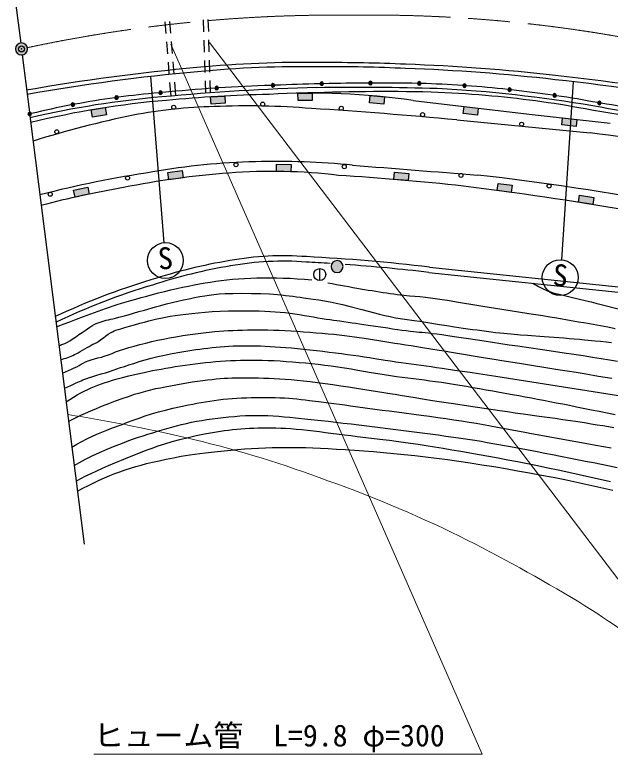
# Model space of a CAD drawing. Units: millimetres, scale not verified. Extents: x 40000 to 680000, y 20000 to 380000.
# Drawn here: x 65014 to 114855, y 249780 to 311636 of the extents above; entities that cross this region are included whole.
import ezdxf
from ezdxf.enums import TextEntityAlignment as Align

# ---------------------------------------------------------------- set-up
doc = ezdxf.new("R2010")
doc.units = ezdxf.units.MM
doc.header["$LTSCALE"] = 1000
doc.header["$PDMODE"] = 32
doc.header["$PDSIZE"] = 500
doc.linetypes.add('CHAIN', pattern=[18.5, 12, -1.5, 3.5, -1.5])
for name, color, linetype, lineweight in [('M-BGD', 7, 'Continuous', 25), ('M-BMK', 2, 'CHAIN', 13), ('M-BMK-SRVR', 3, 'Continuous', 25), ('M-STR-HTXT', 7, 'Continuous', 13), ('M-STR-STRC', 7, 'Continuous', 25)]:
    doc.layers.add(name, color=color, linetype=linetype, lineweight=lineweight)
doc.layers.add('M-OTRS', color=6, linetype='Continuous')
doc.styles.add('ＭＳ ゴシック', font='')
doc.styles.get('ＭＳ ゴシック').set_extended_font_data('MS Gothic')

msp = doc.modelspace()

# ---------------------------------------------------------------- hatches: boundary and pattern name
at = {"layer": 'M-BGD'}
for points in [[(82065, 305504, 0.41421), (81915, 305654, 0.41421), (81765, 305504, 1)], [(86775, 305733, 1), (86475, 305733, 1)], [(90854, 305869, 1), (90554, 305869, 1)], [(94936, 305923, 0.41422), (94786, 306073, 0.41422), (94636, 305923, 0.41421), (94786, 305773, 0.41421)], [(99018, 305895, 1), (98718, 305895, 1)], [(102808, 305707, 1), (102508, 305707, 1)], [(77366, 305117, 1), (77066, 305117, 1)], [(88717, 305070), (89917, 305079), (89915, 304479), (88727, 304470)], [(106588, 305371, 0.41421), (106438, 305521, 0.41421), (106288, 305371, 1)], [(110352, 304889, 1), (110052, 304889, 1)], [(73686, 304715, 0.41421), (73536, 304865, 0.41421), (73386, 304715, 0.41422), (73536, 304565, 0.41422)], [(81401, 304767), (82599, 304837), (82631, 304238), (81439, 304168)], [(94760, 304876), (95955, 304766), (95894, 304169), (94711, 304278)], [(114094, 304259, 1), (113794, 304259, 1)], [(70032, 304121, 1), (69732, 304121, 0.41421), (69882, 303971, 0.41421)], [(71407, 303672), (72592, 303866), (72684, 303273), (71509, 303081)], [(102620, 303967), (103812, 303827), (103742, 303231), (102550, 303372)], [(66415, 303337, 0.41421), (66265, 303487, 0.41421), (66115, 303337, 1)], [(110867, 303015), (112060, 302884), (111994, 302287), (110801, 302419)], [(88126, 298510), (86927, 298536), (86932, 299136), (88147, 299109)], [(79103, 298004), (77914, 297840), (77827, 298433), (79026, 298599)], [(97935, 297763), (96739, 297865), (96788, 298463), (97987, 298361)], [(106575, 296779), (105386, 296941), (105466, 297536), (106657, 297373)], [(71241, 296637), (70068, 296384), (69937, 296969), (71119, 297224)], [(113389, 295760), (112204, 295948), (112297, 296541), (113485, 296352)], [(92488, 290576, 0.41421), (91988, 291076, 0.41421), (91488, 290576, 0.41421), (91988, 290076, 0.41421)]]:
    msp.add_hatch(color=256, dxfattribs=at).paths.add_polyline_path(points)
at = {"layer": 'M-BMK-SRVR'}
msp.add_hatch(color=256, dxfattribs=at).paths.add_polyline_path([(66077, 308779, 0.41421), (65577, 309279, 0.41421), (65077, 308779, 0.41421), (65577, 308279, 0.41421)])

# ---------------------------------------------------------------- linework, layer by layer
at = {"layer": 'M-BGD'}
for p, q in [((80788, 311214), (80819, 310215)), ((81187, 311243), (81218, 310244)), ((77567, 311056), (77647, 310059)), ((77966, 311088), (78046, 310092)), ((77704, 309361), (77784, 308365)), ((78102, 309394), (78183, 308397)), ((80840, 309515), (80871, 308516)), ((81239, 309544), (81270, 308544)), ((77841, 307667), (77921, 306670)), ((78239, 307699), (78320, 306703)), ((80892, 307816), (80923, 306816)), ((81291, 307845), (81322, 306845)), ((77977, 305973), (78069, 304835)), ((78376, 306005), (78468, 304870)), ((80944, 306117), (80976, 305072)), ((81343, 306146), (81375, 305101)), ((98362, 304470), (108071, 303324)), ((108071, 303324), (114855, 302575)), ((102004, 302847), (113183, 301748)), ((90548, 289408), (90548, 290408)), ((91988, 290576), (91989, 290576)), ((99727, 290533), (119064, 288521)), ((90548, 289908), (90549, 289909)), ((99678, 290085), (119014, 288073))]:
    msp.add_line(p, q, dxfattribs=at)
for points in [[(82065, 305504, 0.41421), (81915, 305654, 0.41421), (81765, 305504, 1)], [(86775, 305733, 1), (86475, 305733, 1)], [(90854, 305869, 1), (90554, 305869, 1)], [(94936, 305923, 0.41422), (94786, 306073, 0.41422), (94636, 305923, 0.41421), (94786, 305773, 0.41421)], [(99018, 305895, 1), (98718, 305895, 1)], [(102808, 305707, 1), (102508, 305707, 1)], [(77366, 305117, 1), (77066, 305117, 1)], [(106588, 305371, 0.41421), (106438, 305521, 0.41421), (106288, 305371, 1)], [(110352, 304889, 1), (110052, 304889, 1)], [(73686, 304715, 0.41421), (73536, 304865, 0.41421), (73386, 304715, 0.41422), (73536, 304565, 0.41422)], [(114094, 304259, 1), (113794, 304259, 1)], [(70032, 304121, 1), (69732, 304121, 0.41421), (69882, 303971, 0.41421)], [(66415, 303337, 0.41421), (66265, 303487, 0.41421), (66115, 303337, 1)], [(92488, 290576, 0.41421), (91988, 291076, 0.41421), (91488, 290576, 0.41421), (91988, 290076, 0.41421)]]:
    msp.add_lwpolyline(points, format="xyb", close=True, dxfattribs=at)
for points in [[(88717, 305070), (89917, 305079), (89915, 304479), (88727, 304470)], [(81401, 304767), (82599, 304837), (82631, 304238), (81439, 304168)], [(94760, 304876), (95955, 304766), (95894, 304169), (94711, 304278)], [(71407, 303672), (72592, 303866), (72684, 303273), (71509, 303081)], [(102620, 303967), (103812, 303827), (103742, 303231), (102550, 303372)], [(110867, 303015), (112060, 302884), (111994, 302287), (110801, 302419)], [(88126, 298510), (86927, 298536), (86932, 299136), (88147, 299109)], [(79103, 298004), (77914, 297840), (77827, 298433), (79026, 298599)], [(97935, 297763), (96739, 297865), (96788, 298463), (97987, 298361)], [(106575, 296779), (105386, 296941), (105466, 297536), (106657, 297373)], [(71241, 296637), (70068, 296384), (69937, 296969), (71119, 297224)], [(113389, 295760), (112204, 295948), (112297, 296541), (113485, 296352)]]:
    msp.add_lwpolyline(points, close=True, dxfattribs=at)
for points in [[(68514, 285535), (69061, 285748), (69616, 285962), (70184, 286177), (70769, 286394), (71378, 286613), (71686, 286724), (72300, 286944), (72611, 287055), (72929, 287167), (73257, 287279), (73598, 287392), (73954, 287506), (74329, 287621), (74726, 287736), (75149, 287856), (75598, 287981), (76069, 288110), (76556, 288240), (77054, 288369), (77560, 288497), (78067, 288619), (78571, 288736), (79067, 288844), (79551, 288943), (80021, 289033), (80482, 289120), (80937, 289201), (81391, 289277), (81845, 289347), (82303, 289411), (82768, 289467), (83244, 289516), (83733, 289556), (84240, 289587), (84760, 289610), (85288, 289626), (85824, 289634), (86370, 289634), (86926, 289627), (87492, 289613), (88070, 289590), (88659, 289559), (89261, 289520), (89876, 289473)], [(91227, 289223), (91582, 289154), (91934, 289087), (92282, 289021), (92626, 288957), (92966, 288895), (93302, 288834), (93635, 288775), (93963, 288718), (94287, 288663), (94607, 288610), (94923, 288558), (95236, 288508), (95545, 288459), (95851, 288413), (96152, 288368), (96449, 288325), (96740, 288283), (97026, 288244), (97306, 288208), (97580, 288173), (98067, 288122), (98487, 288091), (98908, 288063), (99397, 288019), (100021, 287942), (100395, 287888), (100800, 287825), (101233, 287756), (101690, 287681), (102166, 287602), (103678, 287348), (104197, 287262), (104716, 287178), (105242, 287094), (105783, 287009), (108048, 286656), (108632, 286564), (109218, 286469), (109806, 286372), (110393, 286273), (111588, 286067), (112198, 285961), (112813, 285854), (113430, 285744), (114046, 285632), (114658, 285518), (115263, 285402)], [(108379, 289180), (108545, 289078), (108701, 288984), (108855, 288896), (109013, 288811), (109184, 288729), (109343, 288654), (109485, 288589), (109647, 288525), (109865, 288452), (110176, 288361), (110576, 288257), (111041, 288145), (111576, 288020), (112185, 287877), (112872, 287710), (113250, 287615), (113656, 287512), (115965, 286920)], [(68711, 283976), (68831, 284011), (68936, 284042), (69031, 284072), (69121, 284103), (69210, 284139), (69320, 284186), (69420, 284240), (69617, 284365), (69823, 284503), (70083, 284681), (70369, 284877), (70650, 285069), (70897, 285234), (71298, 285498), (71477, 285612), (71650, 285714), (71825, 285804), (71995, 285878), (72157, 285935), (72317, 285983), (72666, 286076), (72848, 286123), (73026, 286162), (73219, 286204), (73448, 286257), (73733, 286331), (74088, 286429), (74499, 286548), (74946, 286678), (75407, 286811), (75863, 286939), (76780, 287194), (77251, 287322), (77723, 287446), (78192, 287563), (78659, 287675), (79130, 287784), (79598, 287887), (80060, 287981), (80511, 288062), (80922, 288133), (81297, 288194), (81678, 288244), (82109, 288284), (82632, 288312), (83282, 288329), (84030, 288335), (84825, 288330), (85614, 288312), (86344, 288281), (86683, 288259), (87016, 288232), (87344, 288200), (87667, 288165), (87983, 288127), (88292, 288088), (88596, 288047), (88892, 288006), (89181, 287966), (89991, 287854), (90478, 287782), (90944, 287707), (91413, 287622), (91907, 287522), (92434, 287400), (92981, 287260), (94074, 286968), (94589, 286835), (95545, 286597), (95999, 286486), (96442, 286385), (96877, 286295), (97286, 286223), (97668, 286169), (98455, 286069), (98915, 286004), (99427, 285922), (100557, 285734), (101174, 285635), (101826, 285536), (102173, 285485), (102540, 285432), (102923, 285378), (103316, 285322), (103714, 285267), (104113, 285213), (104507, 285161), (104891, 285112), (105261, 285067), (105611, 285026), (105937, 284991), (106241, 284961), (106529, 284935), (106808, 284911), (107082, 284890), (107358, 284869), (107939, 284827), (108254, 284803), (108959, 284748), (109340, 284720), (110984, 284600), (111414, 284566), (111847, 284531), (112280, 284494), (112713, 284454), (113596, 284370), (114050, 284325), (114508, 284279), (114968, 284231)], [(68862, 282786), (69011, 282827), (69158, 282871), (69303, 282919), (69448, 282970), (69593, 283026), (69736, 283085), (69875, 283145), (70016, 283211), (70163, 283284), (70321, 283366), (70495, 283462), (70682, 283570), (71064, 283796), (71243, 283899), (71407, 283989), (71561, 284068), (71713, 284147), (71870, 284234), (72040, 284336), (72229, 284465), (72431, 284615), (72639, 284770), (72844, 284915), (73038, 285036), (73203, 285124), (73342, 285188), (73485, 285242), (73663, 285300), (73905, 285376), (74232, 285475), (74624, 285589), (75049, 285709), (75476, 285825), (75874, 285931), (76230, 286023), (76566, 286109), (76899, 286189), (77245, 286266), (77620, 286339), (78019, 286411), (78430, 286479), (78863, 286543), (79327, 286603), (79832, 286658), (80372, 286713), (80941, 286767), (81547, 286815), (82200, 286853), (82910, 286873), (83294, 286878), (83702, 286880), (84131, 286880), (84573, 286876), (85024, 286869), (85479, 286858), (85933, 286843), (86381, 286823), (86816, 286797), (87235, 286766), (87644, 286726), (88052, 286677), (88457, 286620), (88859, 286558), (89254, 286493), (89642, 286426), (90020, 286359), (90388, 286296), (90742, 286236), (91082, 286184), (91400, 286137), (91691, 286095), (91964, 286057), (92224, 286020), (93266, 285876), (93560, 285834), (93879, 285788), (94229, 285737), (94603, 285682), (96232, 285437), (96641, 285376), (97040, 285318), (97421, 285265), (97778, 285217), (98099, 285176), (98380, 285145), (98635, 285119), (98877, 285096), (99118, 285074), (99371, 285050), (99649, 285022), (99965, 284986), (100332, 284941), (100763, 284884), (101255, 284815), (101795, 284736), (102377, 284650), (102995, 284557), (104313, 284357), (106406, 284039), (107111, 283932), (107834, 283825), (109381, 283597), (110994, 283360), (111801, 283241), (112596, 283122), (113368, 283004), (114107, 282889), (114805, 282778), (115461, 282671)], [(69006, 281643), (69273, 281760), (69523, 281874), (69758, 281985), (69982, 282093), (70199, 282199), (70397, 282301), (70574, 282401), (70746, 282498), (70932, 282592), (71149, 282684), (71402, 282769), (71679, 282848), (71973, 282926), (72275, 283008), (72577, 283100), (72869, 283203), (73157, 283314), (73455, 283430), (73779, 283549), (74143, 283668), (74556, 283791), (75007, 283919), (75484, 284048), (75977, 284174), (76473, 284292), (76964, 284403), (77457, 284510), (77967, 284612), (78504, 284709), (79082, 284802), (79703, 284893), (80357, 284984), (81043, 285068), (81759, 285141), (82503, 285197), (82885, 285218), (83274, 285237), (83669, 285253), (84071, 285266), (84481, 285275), (84899, 285280), (85326, 285282), (85762, 285279), (86207, 285271), (86662, 285259), (87135, 285242), (87630, 285219), (88140, 285191), (88660, 285159), (89187, 285123), (89713, 285084), (90234, 285042), (90745, 284998), (91241, 284953), (91716, 284906), (92169, 284857), (92604, 284805), (93026, 284750), (93438, 284692), (93843, 284633), (94247, 284571), (95483, 284379), (96813, 284177), (97271, 284106), (97733, 284033), (98199, 283959), (99135, 283810), (100533, 283585), (100982, 283513), (101410, 283443), (102241, 283305), (104041, 283007), (104571, 282920), (105150, 282826), (105794, 282722), (107260, 282488), (110481, 281974), (111257, 281849), (111991, 281729), (112668, 281617), (113881, 281414), (114441, 281319), (114977, 281228)], [(69164, 280391), (69446, 280519), (69703, 280635), (69940, 280742), (70162, 280841), (70562, 281016), (70718, 281085), (70871, 281149), (71046, 281216), (71270, 281295), (71556, 281386), (71887, 281485), (72242, 281589), (72603, 281695), (72947, 281801), (73263, 281905), (73564, 282009), (73869, 282116), (74199, 282227), (74573, 282347), (74991, 282478), (75439, 282620), (75919, 282766), (76431, 282909), (76975, 283043), (77560, 283171), (78185, 283297), (78838, 283417), (79506, 283528), (80177, 283626), (80512, 283671), (80847, 283714), (81184, 283756), (81523, 283796), (81866, 283832), (82213, 283865), (82565, 283894), (82923, 283918), (83288, 283936), (83661, 283948), (84037, 283954), (84416, 283956), (84798, 283952), (85185, 283944), (85578, 283931), (85980, 283914), (86392, 283892), (86816, 283866), (87253, 283836), (87705, 283802), (88179, 283763), (88676, 283717), (89192, 283666), (89721, 283610), (90257, 283550), (90795, 283488), (91330, 283424), (91857, 283359), (92369, 283294), (92863, 283231), (93338, 283166), (93802, 283100), (94256, 283031), (94702, 282961), (95144, 282891), (96019, 282749), (96457, 282679), (96898, 282611), (97344, 282544), (97782, 282482), (98202, 282423), (98611, 282368), (99857, 282203), (100305, 282142), (100782, 282076), (101297, 282003), (101857, 281920), (102467, 281829), (103123, 281729), (103816, 281622), (105283, 281394), (117496, 279483)], [(69307, 279259), (69625, 279464), (69934, 279656), (70238, 279834), (70536, 280000), (70833, 280156), (71120, 280296), (71397, 280421), (71674, 280536), (71961, 280647), (72268, 280759), (72576, 280868), (72880, 280972), (73206, 281074), (73582, 281182), (74035, 281299), (74575, 281432), (75183, 281575), (75846, 281722), (76548, 281867), (77276, 282003), (77651, 282068), (78040, 282134), (78440, 282200), (78849, 282265), (79266, 282328), (79689, 282389), (80115, 282446), (80542, 282498), (80969, 282545), (81394, 282585), (81814, 282621), (82232, 282653), (82650, 282681), (83069, 282705), (83492, 282725), (83920, 282740), (84356, 282749), (84802, 282753), (85259, 282750), (85730, 282741), (86215, 282725), (86714, 282703), (87224, 282676), (87744, 282642), (88272, 282603), (88805, 282558), (89343, 282509), (89882, 282456), (90422, 282398), (90960, 282336), (91502, 282266), (92054, 282187), (92613, 282101), (93176, 282009), (93739, 281914), (94856, 281722), (95403, 281630), (95939, 281542), (96460, 281462), (96963, 281390), (97449, 281323), (97921, 281261), (98385, 281202), (99303, 281086), (99766, 281026), (100237, 280962), (100721, 280893), (101222, 280818), (101740, 280735), (102271, 280649), (102812, 280558), (103361, 280464), (103915, 280368), (104472, 280270), (105029, 280170), (105585, 280070), (106681, 279871), (107215, 279774), (107738, 279678), (108254, 279583), (108768, 279487), (109283, 279390), (109804, 279290), (110336, 279188), (110883, 279081), (111448, 278970), (112036, 278852), (113283, 278602), (113935, 278470), (114602, 278334), (115279, 278194)], [(69514, 277622), (69819, 277783), (70160, 277954), (70534, 278132), (70941, 278317), (71375, 278507), (71847, 278706), (72358, 278918), (72895, 279132), (73445, 279341), (73995, 279536), (74526, 279716), (75044, 279886), (75582, 280048), (76168, 280206), (76834, 280363), (77210, 280442), (77616, 280524), (78047, 280607), (78495, 280689), (78953, 280770), (79414, 280847), (79872, 280920), (80318, 280986), (80746, 281045), (81149, 281096), (81524, 281138), (81877, 281173), (82213, 281203), (82538, 281227), (82858, 281245), (83180, 281259), (83510, 281268), (83852, 281273), (84214, 281274), (84601, 281272), (85007, 281268), (85420, 281260), (85842, 281249), (86276, 281234), (86722, 281215), (87181, 281190), (87656, 281159), (88147, 281121), (88657, 281076), (89187, 281023), (89749, 280959), (90351, 280882), (90982, 280796), (91633, 280703), (92293, 280604), (92953, 280504), (93604, 280403), (94837, 280210), (95916, 280043), (96394, 279967), (96842, 279894), (97270, 279822), (98537, 279608), (98986, 279534), (99466, 279457), (99985, 279375), (100543, 279289), (101128, 279199), (101736, 279107), (103003, 278918), (104307, 278724), (105613, 278533), (106255, 278439), (106901, 278346), (107562, 278253), (108907, 278068), (109579, 277975), (110244, 277883), (110895, 277791), (111527, 277700), (112135, 277609), (112712, 277519), (113254, 277431), (113763, 277347), (114246, 277265), (114710, 277184), (115162, 277103)], [(69785, 275476), (70205, 275713), (70623, 275937), (71040, 276149), (71458, 276351), (71877, 276544), (72294, 276724), (72707, 276890), (73124, 277049), (73999, 277371), (74459, 277545), (74929, 277722), (75415, 277901), (75924, 278076), (76463, 278244), (77034, 278408), (77632, 278569), (78255, 278725), (78901, 278873), (79567, 279009), (79908, 279073), (80256, 279137), (80611, 279200), (80971, 279260), (81336, 279318), (81706, 279372), (82079, 279422), (82456, 279467), (82835, 279506), (83216, 279539), (83603, 279566), (83998, 279588), (84400, 279606), (84805, 279619), (85213, 279627), (85620, 279630), (86026, 279630), (86427, 279624), (86822, 279615), (87209, 279601), (87582, 279583), (87941, 279559), (88290, 279530), (88634, 279497), (88977, 279459), (89326, 279418), (89683, 279374), (90445, 279278), (91290, 279174), (91730, 279118), (92181, 279059), (92643, 278997), (93119, 278933), (95756, 278572), (96354, 278492), (96988, 278410), (99027, 278145), (99726, 278052), (100422, 277958), (101108, 277862), (101775, 277765), (102416, 277667), (103036, 277567), (103645, 277464), (104245, 277358), (104836, 277250), (105419, 277141), (107702, 276710), (108265, 276607), (111964, 275941), (113073, 275744), (113661, 275640), (114279, 275532), (114922, 275423)], [(69982, 273920), (70438, 274193), (70945, 274470), (71499, 274748), (72098, 275026), (72737, 275303), (73075, 275442), (73428, 275584), (73796, 275727), (74175, 275869), (74563, 276012), (74958, 276152), (75357, 276289), (75759, 276423), (76160, 276552), (76558, 276676), (76955, 276795), (77352, 276913), (77752, 277029), (78154, 277141), (78559, 277250), (78969, 277354), (79383, 277452), (79802, 277544), (80228, 277628), (80660, 277705), (81100, 277775), (81547, 277841), (82001, 277901), (82461, 277955), (82925, 278003), (83392, 278044), (83862, 278077), (84333, 278103), (84805, 278119), (85277, 278126), (85742, 278123), (86200, 278108), (86654, 278084), (87109, 278052), (87568, 278012), (88037, 277967), (88518, 277917), (89536, 277808), (90654, 277693), (91254, 277628), (91875, 277559), (92514, 277485), (93165, 277409), (93825, 277330), (94488, 277249), (95152, 277167), (96460, 277003), (97771, 276837), (98439, 276752), (99110, 276665), (99779, 276577), (100442, 276489), (101094, 276399), (101732, 276309), (102352, 276220), (102948, 276130), (103512, 276041), (104044, 275955), (104551, 275869), (105042, 275784), (105526, 275697), (106011, 275608), (106505, 275516), (108734, 275095), (109370, 274973), (110029, 274847), (110704, 274716), (111391, 274582), (112082, 274446), (112773, 274308), (113458, 274171), (114131, 274034), (114786, 273899), (115425, 273767)], [(70145, 272627), (70549, 272839), (70975, 273054), (71421, 273272), (71886, 273490), (72367, 273709), (72871, 273931), (73401, 274156), (73943, 274381), (74487, 274601), (75524, 275010), (76012, 275202), (76503, 275388), (77018, 275569), (77576, 275747), (78187, 275926), (78839, 276105), (79516, 276278), (80202, 276438), (80882, 276579), (81218, 276641), (81553, 276700), (81888, 276755), (82224, 276807), (82561, 276855), (82901, 276898), (83244, 276937), (83592, 276972), (83945, 277001), (84303, 277026), (84663, 277046), (85022, 277062), (85381, 277074), (85743, 277082), (86111, 277085), (86487, 277083), (86873, 277075), (87273, 277061), (87687, 277041), (88119, 277015), (88570, 276981), (89037, 276938), (89518, 276887), (90011, 276830), (90516, 276769), (91030, 276704), (92609, 276500), (93141, 276433), (93672, 276369), (95810, 276113), (96366, 276044), (96938, 275969), (97530, 275889), (98145, 275801), (98788, 275705), (99457, 275601), (100151, 275492), (100866, 275376), (101600, 275255), (102352, 275128), (103118, 274996), (103897, 274859), (104685, 274716), (105482, 274568), (106284, 274416), (107099, 274257), (107931, 274092), (108779, 273920), (109638, 273743), (110506, 273561), (111380, 273375), (112257, 273186), (113134, 272993), (114008, 272799), (114876, 272604)], [(70254, 271771), (70719, 272028), (71177, 272269), (71630, 272495), (72078, 272707), (72523, 272907), (72961, 273091), (73390, 273258), (73818, 273414), (74252, 273561), (74700, 273704), (75148, 273841), (75592, 273968), (76050, 274090), (76544, 274209), (77092, 274331), (77677, 274457), (78287, 274585), (78946, 274711), (79680, 274832), (80512, 274945), (80975, 275000), (81469, 275057), (81990, 275114), (82533, 275170), (83094, 275223), (83667, 275273), (84249, 275319), (84833, 275358), (85416, 275390), (85992, 275413), (86557, 275429), (87114, 275439), (87667, 275445), (88224, 275445), (88789, 275439), (89368, 275427), (89967, 275408), (90593, 275383), (91250, 275351), (91946, 275312), (92678, 275266), (93442, 275215), (94233, 275159), (95050, 275096), (95889, 275026), (96747, 274949), (97621, 274863), (98508, 274769), (99405, 274666), (100309, 274552), (101229, 274429), (102172, 274294), (103135, 274151), (104113, 273998), (105103, 273838), (106099, 273670), (107099, 273496), (108097, 273316), (109090, 273132), (110074, 272943), (111058, 272747), (112054, 272541), (113057, 272326), (114061, 272105), (115063, 271879)]]:
    msp.add_lwpolyline(points, dxfattribs=at)
for centre, radius in [((78319, 303903), 168), ((85770, 304160), 168), ((92346, 303817), 168), ((99148, 303281), 168), ((107441, 302484), 168), ((68528, 301847), 168), ((83531, 299095), 168), ((92598, 298930), 168), ((74455, 297981), 168), ((102361, 298193), 168), ((109742, 297307), 168), ((67983, 296619), 168), ((90548, 289908), 500)]:
    msp.add_circle(centre, radius, dxfattribs=at)
for centre, radius, start, end in [((89085, 216876), 90770, 89.01162, 95.5771), ((91624, 175244), 132392, 87.34929, 90.42122), ((92250, 150354), 157237, 83.41807, 87.99667), ((95643, 136805), 171104, 95.15685, 99.9776), ((95643, 136805), 170754, 95.15642, 99.9776), ((89085, 216876), 90420, 89.0089, 95.57791), ((91624, 175244), 132042, 87.34844, 90.42309), ((92250, 150354), 156887, 83.41749, 87.99739), ((93184, 145563), 161546, 78.54392, 83.94142), ((93184, 145563), 161896, 78.54267, 83.94086), ((91058, 165705), 140098, 91.87496, 93.68073), ((95412, 104267), 201657, 91.38035, 92.45489), ((95412, 104267), 201657, 90.22056, 91.29511), ((95412, 104267), 201657, 89.06078, 90.13533), ((95962, 208809), 97129, 86.1357, 88.19749), ((95962, 208809), 97129, 83.89694, 85.95873), ((83091, 234385), 70976, 94.86951, 97.61582), ((95427, 109846), 195761, 91.50209, 95.30753), ((91058, 165705), 140098, 93.80342, 95.60918), ((89052, 183604), 121405, 91.30176, 95.35788), ((89808, 244724), 60355, 81.85198, 93.33763), ((96005, 118216), 186992, 88.81898, 92.18718), ((93570, 77013), 228549, 88.29283, 90.82094), ((97053, 225230), 79988, 84.71215, 87.98894), ((95013, 198289), 107307, 80.14078, 87.13359), ((95962, 208809), 97129, 81.65817, 83.71997), ((83941, 227662), 77389, 94.90836, 103.17221), ((83966, 230427), 74314, 94.82504, 103.70889), ((83091, 234385), 70976, 97.85799, 100.6043), ((98173, 226820), 78308, 79.26557, 85.42108), ((95962, 208809), 97129, 79.41941, 81.48121), ((83091, 234385), 70976, 100.84647, 103.59278), ((82558, 263478), 40486, 91.21965, 100.8716), ((84472, 236278), 67734, 85.45636, 92.34867), ((62388, -125454), 430130, 84.71552, 86.34104), ((55252, -44810), 353279, 78.81299, 80.63181), ((47247, -84060), 393667, 78.75233, 80.32785), ((88947, 142105), 164069, 79.92188, 81.18388), ((93786, 212846), 92339, 101.7876, 107.1546), ((94410, 146880), 156002, 78.5319, 83.08833), ((86186, 245303), 54044, 91.08917, 100.24923), ((86960, 233743), 65619, 84.46928, 91.57328), ((1204765, 14324933), 14069847, 265.46906, 265.51188), ((89943, 208092), 91377, 98.41569, 104.46426), ((88427, 226216), 72391, 94.34394, 101.40605), ((86512, 252716), 45822, 82.99648, 94.46613), ((78889, 80640), 217957, 83.76385, 86.52516), ((80237, 88642), 210904, 79.0955, 83.59477), ((87202, 219775), 78501, 99.5998, 104.73863), ((63798, -12529), 312252, 80.33962, 82.86822), ((87514, 265855), 25619, 85.70391, 100.13187), ((80761, 127363), 164268, 83.36979, 86.97362), ((90634, 245693), 46018, 99.53879, 108.02441), ((87514, 265855), 25169, 85.6926, 100.13717), ((80761, 127363), 163818, 86.27425, 86.97537), ((80761, 127363), 163818, 83.36884, 85.83561), ((90634, 245693), 45568, 99.53585, 108.03114), ((92521, 235568), 56246, 106.66093, 115.38627), ((92521, 235568), 55796, 106.65543, 115.53813)]:
    msp.add_arc(centre, radius, start, end, dxfattribs=at)
at = {"layer": 'M-BMK'}
for centre, radius, start, end in [((91907, 187775), 123836, 89.41848, 102.0448), ((94790, 191348), 120267, 77.99765, 90.77476)]:
    msp.add_arc(centre, radius, start, end, dxfattribs=at)
at = {"layer": 'M-BMK-SRVR'}
for p, q in [((61030, 344762), (65514, 309275)), ((65640, 308283), (66246, 303486)), ((66283, 303189), (70812, 267350))]:
    msp.add_line(p, q, dxfattribs=at)
msp.add_lwpolyline([(66077, 308779, 0.41421), (65577, 309279, 0.41421), (65077, 308779, 0.41421), (65577, 308279, 0.41421)], format="xyb", close=True, dxfattribs=at)
at = {"layer": 'M-OTRS'}
msp.add_point((65577, 308779), dxfattribs=at)
at = {"layer": 'M-STR-HTXT'}
for points in [[(81309, 309317), (118795, 260136), (151295, 260136)], [(78079, 309190), (104137, 249780), (71637, 249780)]]:
    msp.add_lwpolyline(points, dxfattribs=at)
for centre, radius, start, end in [((48241, 143941), 135922, 76.80231, 81.02667), ((57815, 183954), 94781, 69.84049, 76.91472), ((54322, 169771), 109310, 63.99573, 70.68368), ((31996, 128543), 156166, 59.08151, 63.266), ((64267, 185703), 90562, 52.07092, 58.0152)]:
    msp.add_arc(centre, radius, start, end, dxfattribs=at)
at = {"layer": 'M-STR-STRC'}
for p, q in [((76383, 306469), (77502, 292571)), ((111760, 306037), (110770, 291147))]:
    msp.add_line(p, q, dxfattribs=at)
for centre in [(77622, 291076), (110670, 289650)]:
    msp.add_circle(centre, 1500, dxfattribs=at)

# ---------------------------------------------------------------- texts
at = {"layer": 'M-STR-HTXT', "style": 'ＭＳ ゴシック'}
msp.add_text('ヒューム管\u3000L=9.8 φ=300\u3000', height=1833, dxfattribs=at).set_placement((71637, 249880), align=Align.BOTTOM_LEFT)
at = {"layer": 'M-STR-STRC', "style": 'ＭＳ ゴシック'}
for rotation, p in [(4.543, (77727, 289809)), (356.135, (110589, 288381))]:
    msp.add_text('S', height=1833, rotation=rotation, dxfattribs=at).set_placement(p, align=Align.BOTTOM_CENTER)

doc.saveas('drawing.dxf')
